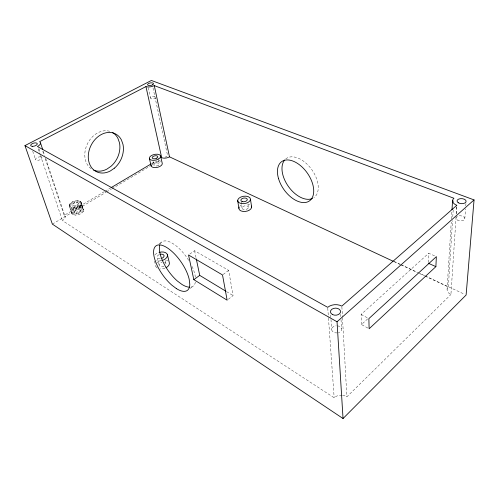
<?xml version="1.0" encoding="UTF-8"?>
<svg xmlns="http://www.w3.org/2000/svg" width="499" height="499" viewBox="0 0 499 499"><rect width="100%" height="100%" fill="white"/><g stroke="black" fill="none" stroke-linecap="round" stroke-linejoin="round"><path stroke-width="0.37" stroke-dasharray="2.5 1.87" d="M428.335 262.462L428.703 253.249L435.671 256.324M447.079 289.277L451.233 222.074M451.427 218.98L451.951 210.484M456.086 216.909L450.928 294.491L450.572 294.348A8.258 5.321 6.5 0 1 447.541 287.954L448.339 287.006L452.524 220.639M452.768 216.784L453.204 209.836M453.691 202.12L453.791 200.579M456.211 213.584L456.66 206.873M456.292 213.809L456.753 206.823M464.812 218.562L465.548 208.844M465.773 205.85L465.947 203.604M83.314 211.489L83.533 209.68L81.218 202.276L79.852 200.985L77.264 200.542L72.642 201.646L69.517 204.216L69.249 206.018L72.143 214.177L75.586 215.219L78.73 214.701L81.555 213.329L83.314 211.489L80.988 204.072L81.218 202.276M69.249 206.018C72.187 209.574 78.593 207.372 80.988 204.072M341.996 395.227A9.107 7.26 2.4 0 0 334.174 397.778L62.437 220.577A6.306 3.35 -17.6 0 0 64.178 215.387L73.69 209.78L71.918 211.601L71.656 213.422M342.582 395.289A9.107 7.26 2.4 0 1 346.874 396.83L450.928 294.491M367.85 328.055L361.476 324.537L367.763 318.774M361.476 324.537L361.133 314.432L428.703 253.249M228.33 299.269L233.089 295.595L228.654 270.377L194.579 250.723L189.115 254.546M223.122 274.487L228.654 270.377M190.119 288.366L192.982 286.264M159.062 243.886L161.414 242.308M72.642 201.646L75.006 209.025L104.378 191.622M105.046 191.229L110.385 188.061M151.765 163.547L156.405 160.803M52.37 224.113L105.963 192.315M106.636 191.915L111.327 189.133M111.994 188.734L150.18 166.08M150.854 165.68L160.229 160.117M164.919 157.335L167.602 155.744L152.869 87.313M75.006 209.025C77.576 207.933 81.686 206.923 83.533 209.68M394.135 261.432L400.485 264.395M401.19 264.726L417.426 272.298M418.131 272.629L424.481 275.591M425.185 275.916L464.706 294.354M393.979 261.626L400.335 264.595M401.04 264.925L417.276 272.504M420.102 273.82L424.337 275.797M425.042 276.128L448.339 287.006M361.133 314.432L368.225 318.275M226.546 291.628L233.089 295.595M32.716 151.272L35.629 159.755M38.174 148.714L40.157 154.584M40.407 155.314L62.437 220.577M39.003 148.97L40.244 152.657M41.486 156.337L41.978 157.809A3.35 1.553 -16.3 0 1 37.213 160.354A3.35 1.553 -16.3 0 1 37.026 157.622A3.35 1.553 -16.3 0 1 41.978 157.809M43.257 151.16L44.735 155.588M45.721 158.539L65.176 216.865M42.764 151.284L43.999 154.971M45.228 158.657L64.178 215.387M69.517 204.216L72.997 214.751M69.174 205.151L72.143 214.177M71.313 202.401L74.588 212.262M71.775 207.684L74.176 215.106M70.247 203.28L72.636 210.659M74.763 207.653L77.139 215.081M73.197 207.796L75.586 215.219M76.359 207.272L78.73 214.701M74.145 201.06L76.497 208.439M77.875 206.673L80.233 214.102M75.723 200.685L78.062 208.064M79.216 205.906L81.555 213.329M78.281 203.424A3.137 1.647 -16.5 0 1 73.858 205.95A3.137 1.647 -16.5 0 1 73.59 203.074A3.137 1.647 -16.5 0 1 78.281 203.424L80.62 210.828A3.113 1.659 -16.7 0 1 76.241 213.366A3.113 1.659 -16.7 0 1 75.954 210.466A3.113 1.659 -16.7 0 1 80.62 210.828M77.264 200.542L79.597 207.921M79.852 200.985L82.167 208.376M80.277 205.02L82.609 212.437M78.674 200.648L80.994 208.033M81.312 203.137L83.626 210.547M80.719 201.54L83.034 208.938M154.528 261.114L155.813 266.173M159.162 254.665A3.512 2.152 -14.1 0 0 157.204 257.334L159.187 265.281M165.225 260.603L165.924 263.497M153.05 161.551L153.885 165.163M158.607 160.185L159.418 163.797M148.247 87.656L150.53 98.053M194.579 250.723L196.138 258.189M241.092 201.621L242.052 207.996M247.903 203.81L248.415 207.353A3.206 1.859 -8.4 0 1 243.668 209.468A3.206 1.859 -8.4 0 1 243.618 206.224A3.206 1.859 -8.4 0 1 248.415 207.353M195.277 277.201L195.022 274.937A27.083 11.408 55.1 0 0 191.323 264.994M327.756 308.101L328.423 317.383M328.479 318.156L334.174 397.778M330.687 315.162L331.692 329.764M340.73 314.308L340.861 316.616M341.035 319.697L341.566 328.941A4.965 3.568 -0.8 0 1 338.422 332.69M341.884 306.885L342.439 316.965M342.482 317.738L346.874 396.83M91.117 168.712A21.064 16.542 -63.2 0 1 87.718 143.238A21.064 16.542 -63.2 0 1 110.416 131.543M285.771 158.925A23.946 14.402 54.8 0 1 311.626 169.404A23.946 14.402 54.8 0 1 313.809 197.723M155.975 97.823A2.957 1.297 -11.4 0 1 155.513 98.172L154.915 98.484A2.957 1.297 -11.4 0 1 151.39 98.846L150.923 98.652A2.957 1.297 -11.4 0 1 151.659 96.825A2.957 1.297 -11.4 0 1 155.482 96.307M337.393 325.841A4.965 3.568 -0.8 0 1 341.572 328.953M337.156 332.914A4.965 3.568 -0.8 0 1 331.698 329.783A4.965 3.568 -0.8 0 1 336.101 325.828M152.101 163.479A5.707 2.932 -12.3 0 1 160.971 161.913M195.396 282.035A27.083 11.408 55.1 0 1 190.044 287.193M160.316 243.811A27.083 11.408 55.1 0 1 189.133 261.052M239.732 206.361A6.406 3.724 -8.4 0 1 242.046 204.771M248.371 204.135A6.406 3.724 -8.4 0 1 249.687 204.59M164.901 268.219A6.967 4.335 -14.3 0 1 160.185 268.93M157.285 268.038A6.967 4.335 -14.3 0 1 155.75 265.025M156.992 262.705A6.967 4.335 -14.3 0 1 160.815 260.416M166.466 260.204A6.967 4.335 -14.3 0 1 167.783 260.777M164.52 262.287A3.487 2.171 -14.3 0 1 165.774 264.663M164.003 266.185A3.487 2.171 -14.3 0 1 159.293 265.555A3.487 2.171 -14.3 0 1 161.975 262.312M161.177 260.752A7.03 4.31 -14.1 0 1 156.592 260.659M154.996 254.771A7.03 4.31 -14.1 0 1 159.443 252.313M160.285 258.675A3.512 2.152 -14.1 0 1 157.204 257.334M158.445 165.35L157.821 165.656A2.857 1.466 -12.3 0 1 153.848 164.919A2.857 1.466 -12.3 0 1 157.859 162.948A2.857 1.466 -12.3 0 1 158.445 165.35M457.153 219.953A4.46 2.551 3.6 0 0 464.638 219.217A4.46 2.551 3.6 0 0 459.305 215.799A4.46 2.551 3.6 0 0 457.153 219.953"/><path stroke-width="0.75" d="M435.883 266.653L436.363 256.629L368.867 318.624L369.123 328.76L435.883 266.653L428.304 263.229M452 209.711L452.574 200.442M474.05 199.912L466.116 295.015L343.038 418.53L52.37 224.113L24.95 145.608L151.397 80.47L474.05 199.912L337.043 321.768L343.038 418.53M193.83 279.652L188.51 254.97L222.51 274.943L227.139 300.186L193.83 279.652L199.719 275.373L196.294 258.937M111.052 187.668L151.097 163.94M145.945 86.583L39.564 141.71A6.786 3.044 -16.1 0 1 37.431 146.513L327.706 307.328A10.136 7.086 -1.3 0 1 341.84 306.112L456.859 205.27L456.466 205.145A9.069 5.04 3.1 0 1 453.067 199.182L453.934 198.265L154.278 85.603A5.988 2.539 -11.3 0 1 145.945 86.583L161.682 157.678A5.608 2.832 -11.7 0 0 169.498 156.836L393.274 261.301M24.95 145.608L337.043 321.768M199.719 275.373L225.891 291.235M40.55 143.038L42.764 149.681M159.443 252.313A7.03 4.31 -14.1 0 1 167.402 254.677L169.286 262.611A6.967 4.335 -14.3 0 1 165.986 267.726M149.426 158.626L151.11 165.849M160.578 155.888L162.187 163.117A5.707 2.932 -12.3 0 1 160.241 166.223L158.994 166.841A5.707 2.932 -12.3 0 1 153.386 167.439A5.707 2.932 -12.3 0 1 151.072 165.075M154.278 85.603L169.498 156.836M237.674 200.529L238.878 208.314M250.492 199.232A6.456 3.693 -8.4 0 1 240.936 203.461A6.456 3.693 -8.4 0 1 240.824 197.03A6.456 3.693 -8.4 0 1 250.492 199.232L251.596 207.035M112.375 132.447A21.064 16.542 -63.2 0 1 117.876 138.254L119.454 142.695A21.064 16.542 -63.2 0 1 111.009 166.298L106.842 169.149A21.064 16.542 -63.2 0 1 93.637 170.128M312.493 198.465A23.946 14.402 54.8 0 1 288.609 186.745A23.946 14.402 54.8 0 1 284.692 159.992M189.352 287.193A27.083 11.408 55.1 0 1 181.973 284.461L177.401 281.037A27.083 11.408 55.1 0 1 159.811 245.084M251.365 206.093A6.406 3.724 -8.4 0 1 245.271 211.445A6.406 3.724 -8.4 0 1 239.096 207.322M167.402 254.677A7.03 4.31 -14.1 0 1 161.776 260.615M160.017 254.365A3.512 2.152 -14.1 0 1 163.897 255.282A3.512 2.152 -14.1 0 1 162.05 258.214M114.489 168.113L110.31 170.982A21.176 16.542 -63.2 0 1 89.227 163.011A21.176 16.542 -63.2 0 1 98.883 136.034A21.176 16.542 -63.2 0 1 121.425 139.938L122.991 144.392A21.176 16.542 -63.2 0 1 114.489 168.113M152.638 84.774L152.027 85.08A2.994 1.266 -11.3 0 1 148.459 85.46L147.985 85.267A2.994 1.266 -11.3 0 1 148.852 83.427A2.994 1.266 -11.3 0 1 152.794 83.009A2.994 1.266 -11.3 0 1 152.638 84.774M158.613 158.975L157.353 159.586A5.751 2.9 -12.2 0 1 149.357 158.152A5.751 2.9 -12.2 0 1 157.435 154.222A5.751 2.9 -12.2 0 1 158.613 158.975M156.805 158.114L156.175 158.42A2.875 1.453 -12.2 0 1 152.183 157.696A2.875 1.453 -12.2 0 1 156.224 155.738A2.875 1.453 -12.2 0 1 156.805 158.114M176.315 288.553L171.75 285.091A27.233 11.24 55.1 0 1 153.648 253.754A27.233 11.24 55.1 0 1 168.519 248.695A27.233 11.24 55.1 0 1 189.165 279.172L189.782 284.181A27.233 11.24 55.1 0 1 176.315 288.553M332.353 314.482A5.065 3.543 -1.3 0 0 340.524 312.149A5.065 3.543 -1.3 0 0 333.675 308.394A5.065 3.543 -1.3 0 0 332.353 314.482M458.319 202.775A4.535 2.52 3.1 0 0 465.935 202.008A4.535 2.52 3.1 0 0 460.496 198.658A4.535 2.52 3.1 0 0 458.319 202.775M32.416 146.344A3.393 1.522 -16.1 0 0 37.269 143.818A3.393 1.522 -16.1 0 0 32.254 143.662A3.393 1.522 -16.1 0 0 32.416 146.344M278.454 178.361A24.064 14.315 54.8 0 0 309.336 201.003A24.064 14.315 54.8 0 0 298.951 164.408A24.064 14.315 54.8 0 0 278.454 178.361M242.495 201.658A3.231 1.846 -8.4 0 0 247.286 199.556A3.231 1.846 -8.4 0 0 242.458 198.44A3.231 1.846 -8.4 0 0 242.495 201.658"/></g></svg>
